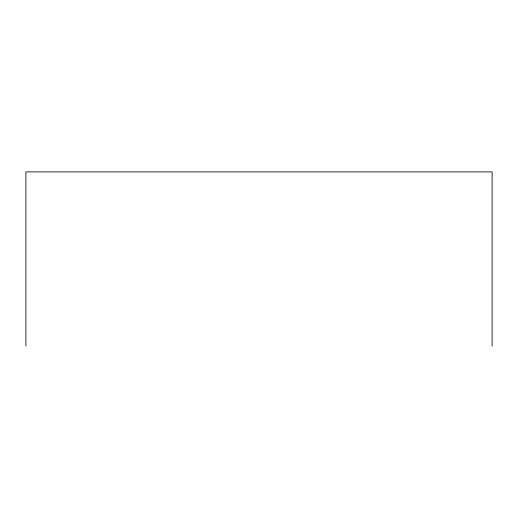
<?xml version="1.0" encoding="UTF-8"?>
<svg xmlns="http://www.w3.org/2000/svg" width="518" height="518" viewBox="0 0 518 518"><rect width="100%" height="100%" fill="white"/><g stroke="black" fill="none" stroke-linecap="round" stroke-linejoin="round"><path stroke-width="0.78" d="M492.1 346.115L492.1 171.885L25.9 171.885L25.9 346.115"/></g></svg>
